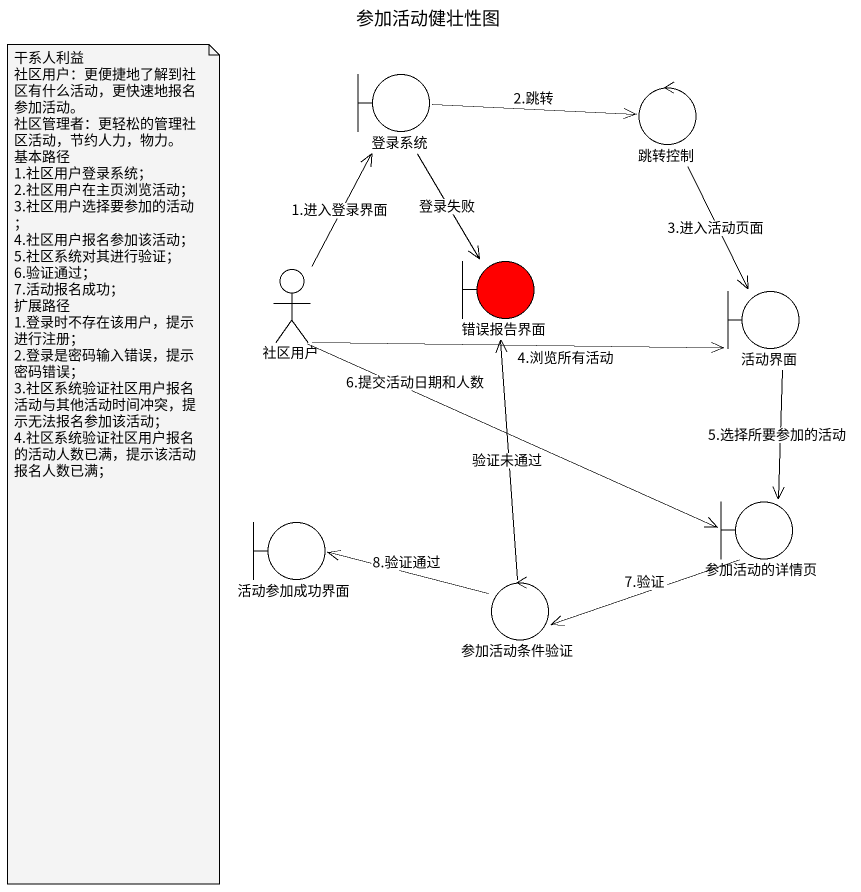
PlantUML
@startuml
title 参加活动健壮性图
boundary 登录系统
control 跳转控制
boundary 错误报告界面 #FF0000
actor 社区用户
boundary 活动界面
boundary 活动参加成功界面
boundary 参加活动的详情页
control 参加活动条件验证
登录系统 -right-> 跳转控制 : 2.跳转
登录系统 --> 错误报告界面 : 登录失败
跳转控制 --> 活动界面 : 3.进入活动页面
社区用户 -up-> 登录系统 : 1.进入登录界面
社区用户 -right-> 活动界面 : 4.浏览所有活动
社区用户 -right-> 参加活动的详情页 : 6.提交活动日期和人数
活动界面 --> 参加活动的详情页 : 5.选择所要参加的活动
参加活动的详情页 -left-> 参加活动条件验证 : 7.验证
参加活动条件验证 -up-> 错误报告界面 : 验证未通过
参加活动条件验证 -left-> 活动参加成功界面 : 8.验证通过
note as N1
  干系人利益
  社区用户：更便捷地了解到社区有什么活动，更快速地报名参加活动。
  社区管理者：更轻松的管理社区活动，节约人力，物力。
  基本路径
  1.社区用户登录系统；
  2.社区用户在主页浏览活动；
  3.社区用户选择要参加的活动；
  4.社区用户报名参加该活动；
  5.社区系统对其进行验证；
  6.验证通过；
  7.活动报名成功；
  扩展路径
  1.登录时不存在该用户，提示进行注册；
  2.登录是密码输入错误，提示密码错误；
  3.社区系统验证社区用户报名活动与其他活动时间冲突，提示无法报名参加该活动；
  4.社区系统验证社区用户报名的活动人数已满，提示该活动报名人数已满；
end note
@enduml
